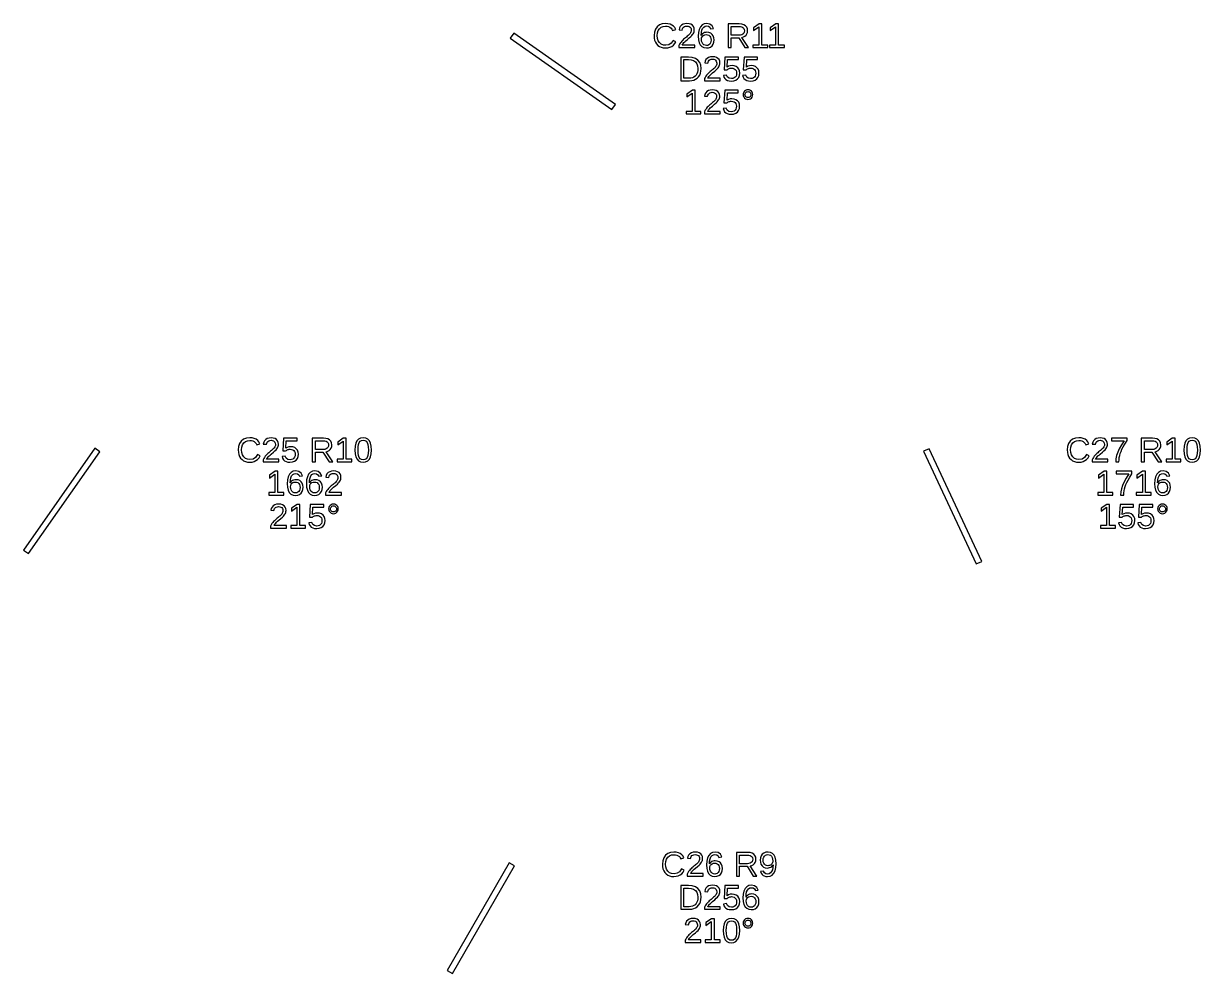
# Model space of a CAD drawing. Extents: x 195 to 2890, y 70 to 1529.
# Drawn here: x 2606.2 to 2890.1, y 873.6 to 1103 of the extents above; entities that cross this region are included whole.
import ezdxf

# ---------------------------------------------------------------- set-up
doc = ezdxf.new("R2010")
doc.units = 0
doc.layers.get('0').update_dxf_attribs({"linetype": 'CONTINUOUS'})

msp = doc.modelspace()

# ---------------------------------------------------------------- linework, layer by layer
for points in [[(2761.62, 1097.09), (2762.12, 1097.22), (2762.57, 1097.44), (2762.97, 1097.73), (2763.3, 1098.11), (2763.56, 1098.56), (2762.93, 1098.88), (2762.46, 1098.22), (2761.86, 1097.82), (2761.12, 1097.69), (2760.54, 1097.76), (2760.04, 1097.97), (2759.63, 1098.33), (2759.32, 1098.8), (2759.14, 1099.37), (2759.08, 1100.02), (2759.14, 1100.68), (2759.31, 1101.24), (2759.61, 1101.7), (2760.01, 1102.04), (2760.5, 1102.25), (2761.09, 1102.32), (2761.47, 1102.29), (2761.82, 1102.2), (2762.13, 1102.05), (2762.4, 1101.85), (2762.62, 1101.59), (2762.78, 1101.29), (2763.51, 1101.53), (2763.28, 1101.96), (2762.98, 1102.31), (2762.61, 1102.59), (2762.17, 1102.79), (2761.66, 1102.91), (2761.08, 1102.95), (2760.27, 1102.86), (2759.58, 1102.6), (2759.03, 1102.17), (2758.62, 1101.59), (2758.37, 1100.87), (2758.29, 1100.02), (2758.32, 1099.44), (2758.43, 1098.91), (2758.62, 1098.44), (2758.87, 1098.03), (2759.2, 1097.68), (2759.58, 1097.41), (2760.03, 1097.21), (2760.53, 1097.09), (2761.08, 1097.05)], [(2768.1, 1097.75), (2765.11, 1097.75), (2765.21, 1097.95), (2765.34, 1098.14), (2765.51, 1098.35), (2765.71, 1098.56), (2765.96, 1098.79), (2766.25, 1099.04), (2766.76, 1099.46), (2767.14, 1099.8), (2767.4, 1100.06), (2767.59, 1100.28), (2767.74, 1100.5), (2767.86, 1100.72), (2767.94, 1100.94), (2767.99, 1101.16), (2768.01, 1101.38), (2767.96, 1101.84), (2767.8, 1102.23), (2767.54, 1102.54), (2767.19, 1102.77), (2766.74, 1102.9), (2766.21, 1102.95), (2765.72, 1102.9), (2765.28, 1102.77), (2764.92, 1102.54), (2764.63, 1102.24), (2764.44, 1101.88), (2764.33, 1101.45), (2765.08, 1101.38), (2765.15, 1101.66), (2765.26, 1101.9), (2765.44, 1102.09), (2765.66, 1102.23), (2765.92, 1102.32), (2766.21, 1102.35), (2766.51, 1102.32), (2766.77, 1102.23), (2766.98, 1102.09), (2767.13, 1101.89), (2767.22, 1101.65), (2767.26, 1101.35), (2767.24, 1101.13), (2767.18, 1100.92), (2767.09, 1100.73), (2766.98, 1100.55), (2766.84, 1100.37), (2766.67, 1100.2), (2766.49, 1100.03), (2766.3, 1099.86), (2766.09, 1099.69), (2765.87, 1099.52), (2765.66, 1099.34), (2765.44, 1099.15), (2765.22, 1098.94), (2765.01, 1098.72), (2764.81, 1098.49), (2764.62, 1098.23), (2764.45, 1097.95), (2764.3, 1097.65), (2764.3, 1097.13), (2768.1, 1097.13)], [(2771.47, 1097.11), (2771.92, 1097.28), (2772.29, 1097.57), (2772.57, 1097.97), (2772.73, 1098.44), (2772.79, 1099.01), (2772.73, 1099.53), (2772.58, 1099.97), (2772.32, 1100.34), (2771.97, 1100.62), (2771.55, 1100.78), (2771.06, 1100.84), (2770.76, 1100.82), (2770.48, 1100.75), (2770.23, 1100.64), (2770.01, 1100.5), (2769.82, 1100.31), (2769.67, 1100.08), (2769.71, 1100.76), (2769.82, 1101.32), (2770.01, 1101.77), (2770.27, 1102.1), (2770.6, 1102.29), (2770.98, 1102.36), (2771.41, 1102.28), (2771.73, 1102.04), (2771.93, 1101.66), (2772.63, 1101.78), (2772.29, 1102.43), (2771.75, 1102.82), (2770.99, 1102.95), (2770.38, 1102.86), (2769.88, 1102.6), (2769.47, 1102.15), (2769.18, 1101.54), (2769, 1100.78), (2768.94, 1099.87), (2769, 1099.02), (2769.17, 1098.32), (2769.45, 1097.77), (2769.85, 1097.37), (2770.34, 1097.13), (2770.93, 1097.05)], [(2776.93, 1099.51), (2778.71, 1099.51), (2780.2, 1097.13), (2781.1, 1097.13), (2779.47, 1099.6), (2779.88, 1099.71), (2780.22, 1099.9), (2780.5, 1100.15), (2780.7, 1100.46), (2780.83, 1100.82), (2780.87, 1101.22), (2780.81, 1101.7), (2780.64, 1102.1), (2780.34, 1102.43), (2779.94, 1102.67), (2779.44, 1102.82), (2778.85, 1102.86), (2776.15, 1102.86), (2776.15, 1097.13), (2776.93, 1097.13)], [(2776.93, 1100.13), (2776.93, 1102.24), (2778.77, 1102.24), (2779.16, 1102.21), (2779.49, 1102.13), (2779.75, 1101.98), (2779.94, 1101.78), (2780.05, 1101.52), (2780.09, 1101.22), (2780.05, 1100.9), (2779.94, 1100.63), (2779.75, 1100.41), (2779.5, 1100.25), (2779.18, 1100.16), (2778.8, 1100.13)], [(2785.71, 1097.75), (2784.32, 1097.75), (2784.32, 1102.86), (2783.64, 1102.86), (2782.29, 1101.93), (2782.29, 1101.24), (2783.58, 1102.16), (2783.58, 1097.75), (2782.12, 1097.75), (2782.12, 1097.13), (2785.71, 1097.13)], [(2789.73, 1097.75), (2788.33, 1097.75), (2788.33, 1102.86), (2787.66, 1102.86), (2786.3, 1101.93), (2786.3, 1101.24), (2787.6, 1102.16), (2787.6, 1097.75), (2786.14, 1097.75), (2786.14, 1097.13), (2789.73, 1097.13)], [(2749, 1083.41), (2724.43, 1100.61), (2723.57, 1099.39), (2748.14, 1082.18)], [(2770.59, 1097.69), (2770.31, 1097.83), (2770.07, 1098.06), (2769.89, 1098.37), (2769.78, 1098.73), (2769.74, 1099.15), (2769.78, 1099.47), (2769.88, 1099.75), (2770.06, 1099.97), (2770.29, 1100.14), (2770.57, 1100.24), (2770.89, 1100.27), (2771.22, 1100.24), (2771.51, 1100.12), (2771.74, 1099.93), (2771.9, 1099.68), (2772.01, 1099.36), (2772.04, 1098.97), (2772.01, 1098.59), (2771.91, 1098.26), (2771.74, 1098), (2771.51, 1097.8), (2771.24, 1097.68), (2770.91, 1097.64)], [(2767.4, 1089.17), (2767.89, 1089.29), (2768.33, 1089.49), (2768.72, 1089.76), (2769.05, 1090.1), (2769.31, 1090.5), (2769.5, 1090.97), (2769.62, 1091.49), (2769.66, 1092.06), (2769.57, 1092.89), (2769.31, 1093.58), (2768.87, 1094.13), (2768.27, 1094.54), (2767.52, 1094.78), (2766.62, 1094.86), (2764.72, 1094.86), (2764.72, 1089.13), (2766.87, 1089.13)], [(2765.5, 1089.75), (2765.5, 1094.24), (2766.6, 1094.24), (2767.28, 1094.18), (2767.85, 1093.99), (2768.29, 1093.68), (2768.62, 1093.25), (2768.81, 1092.71), (2768.88, 1092.06), (2768.85, 1091.61), (2768.76, 1091.2), (2768.62, 1090.83), (2768.43, 1090.51), (2768.18, 1090.24), (2767.89, 1090.03), (2767.55, 1089.88), (2767.18, 1089.78), (2766.78, 1089.75)], [(2774.27, 1089.75), (2771.28, 1089.75), (2771.38, 1089.95), (2771.51, 1090.14), (2771.68, 1090.35), (2771.89, 1090.56), (2772.13, 1090.79), (2772.43, 1091.04), (2772.93, 1091.46), (2773.31, 1091.8), (2773.58, 1092.06), (2773.76, 1092.28), (2773.91, 1092.5), (2774.03, 1092.72), (2774.12, 1092.94), (2774.17, 1093.16), (2774.18, 1093.38), (2774.13, 1093.84), (2773.98, 1094.23), (2773.72, 1094.54), (2773.36, 1094.77), (2772.92, 1094.9), (2772.38, 1094.95), (2771.89, 1094.9), (2771.46, 1094.77), (2771.09, 1094.54), (2770.8, 1094.24), (2770.61, 1093.88), (2770.51, 1093.45), (2771.26, 1093.38), (2771.32, 1093.66), (2771.44, 1093.9), (2771.61, 1094.09), (2771.83, 1094.23), (2772.09, 1094.32), (2772.38, 1094.35), (2772.69, 1094.32), (2772.95, 1094.23), (2773.15, 1094.09), (2773.31, 1093.89), (2773.4, 1093.65), (2773.43, 1093.35), (2773.41, 1093.13), (2773.36, 1092.92), (2773.27, 1092.73), (2773.15, 1092.55), (2773.01, 1092.37), (2772.85, 1092.2), (2772.67, 1092.03), (2772.47, 1091.86), (2772.26, 1091.69), (2772.05, 1091.52), (2771.83, 1091.34), (2771.61, 1091.15), (2771.4, 1090.94), (2771.19, 1090.72), (2770.98, 1090.49), (2770.79, 1090.23), (2770.62, 1089.95), (2770.48, 1089.65), (2770.48, 1089.13), (2774.27, 1089.13)], [(2777.53, 1089.11), (2778.03, 1089.28), (2778.44, 1089.57), (2778.74, 1089.96), (2778.92, 1090.44), (2778.98, 1091), (2778.92, 1091.5), (2778.75, 1091.93), (2778.47, 1092.29), (2778.1, 1092.57), (2777.65, 1092.73), (2777.12, 1092.79), (2776.68, 1092.75), (2776.28, 1092.63), (2775.94, 1092.42), (2776.05, 1094.24), (2778.64, 1094.24), (2778.64, 1094.86), (2775.38, 1094.86), (2775.19, 1091.78), (2775.91, 1091.78), (2776.08, 1091.92), (2776.25, 1092.02), (2776.42, 1092.1), (2776.6, 1092.15), (2776.78, 1092.18), (2776.97, 1092.19), (2777.33, 1092.15), (2777.63, 1092.04), (2777.88, 1091.86), (2778.07, 1091.61), (2778.18, 1091.32), (2778.22, 1090.98), (2778.18, 1090.6), (2778.07, 1090.27), (2777.88, 1090), (2777.63, 1089.81), (2777.32, 1089.69), (2776.96, 1089.65), (2776.4, 1089.74), (2776, 1090.03), (2775.77, 1090.5), (2775.03, 1090.41), (2775.15, 1090.01), (2775.36, 1089.67), (2775.65, 1089.4), (2776.01, 1089.21), (2776.44, 1089.09), (2776.94, 1089.05)], [(2782.17, 1089.11), (2782.67, 1089.28), (2783.07, 1089.57), (2783.37, 1089.96), (2783.55, 1090.44), (2783.61, 1091), (2783.55, 1091.5), (2783.39, 1091.93), (2783.11, 1092.29), (2782.74, 1092.57), (2782.29, 1092.73), (2781.76, 1092.79), (2781.31, 1092.75), (2780.92, 1092.63), (2780.58, 1092.42), (2780.69, 1094.24), (2783.28, 1094.24), (2783.28, 1094.86), (2780.02, 1094.86), (2779.83, 1091.78), (2780.54, 1091.78), (2780.71, 1091.92), (2780.88, 1092.02), (2781.06, 1092.1), (2781.23, 1092.15), (2781.42, 1092.18), (2781.61, 1092.19), (2781.96, 1092.15), (2782.26, 1092.04), (2782.51, 1091.86), (2782.7, 1091.61), (2782.81, 1091.32), (2782.85, 1090.98), (2782.81, 1090.6), (2782.7, 1090.27), (2782.52, 1090), (2782.27, 1089.81), (2781.96, 1089.69), (2781.59, 1089.65), (2781.03, 1089.74), (2780.64, 1090.03), (2780.4, 1090.5), (2779.66, 1090.41), (2779.79, 1090.01), (2779.99, 1089.67), (2780.28, 1089.4), (2780.65, 1089.21), (2781.08, 1089.09), (2781.58, 1089.05)], [(2769.61, 1081.75), (2768.21, 1081.75), (2768.21, 1086.86), (2767.54, 1086.86), (2766.18, 1085.93), (2766.18, 1085.24), (2767.48, 1086.16), (2767.48, 1081.75), (2766.02, 1081.75), (2766.02, 1081.13), (2769.61, 1081.13)], [(2774.23, 1081.75), (2771.24, 1081.75), (2771.34, 1081.95), (2771.47, 1082.14), (2771.64, 1082.35), (2771.85, 1082.56), (2772.09, 1082.79), (2772.38, 1083.04), (2772.89, 1083.46), (2773.27, 1083.8), (2773.54, 1084.06), (2773.72, 1084.28), (2773.87, 1084.5), (2773.99, 1084.72), (2774.07, 1084.94), (2774.13, 1085.16), (2774.14, 1085.38), (2774.09, 1085.84), (2773.94, 1086.23), (2773.68, 1086.54), (2773.32, 1086.77), (2772.88, 1086.9), (2772.34, 1086.95), (2771.85, 1086.9), (2771.42, 1086.77), (2771.05, 1086.54), (2770.76, 1086.24), (2770.57, 1085.88), (2770.47, 1085.45), (2771.22, 1085.38), (2771.28, 1085.66), (2771.4, 1085.9), (2771.57, 1086.09), (2771.79, 1086.23), (2772.05, 1086.32), (2772.34, 1086.35), (2772.65, 1086.32), (2772.9, 1086.23), (2773.11, 1086.09), (2773.27, 1085.89), (2773.36, 1085.65), (2773.39, 1085.35), (2773.37, 1085.13), (2773.32, 1084.92), (2773.23, 1084.73), (2773.11, 1084.55), (2772.97, 1084.37), (2772.81, 1084.2), (2772.63, 1084.03), (2772.43, 1083.86), (2772.22, 1083.69), (2772.01, 1083.52), (2771.79, 1083.34), (2771.57, 1083.15), (2771.35, 1082.94), (2771.14, 1082.72), (2770.94, 1082.49), (2770.75, 1082.23), (2770.58, 1081.95), (2770.44, 1081.65), (2770.44, 1081.13), (2774.23, 1081.13)], [(2777.49, 1081.11), (2777.99, 1081.28), (2778.4, 1081.57), (2778.7, 1081.96), (2778.88, 1082.44), (2778.94, 1083), (2778.88, 1083.5), (2778.71, 1083.93), (2778.43, 1084.29), (2778.06, 1084.57), (2777.61, 1084.73), (2777.08, 1084.79), (2776.64, 1084.75), (2776.24, 1084.63), (2775.9, 1084.42), (2776.01, 1086.24), (2778.6, 1086.24), (2778.6, 1086.86), (2775.34, 1086.86), (2775.15, 1083.78), (2775.87, 1083.78), (2776.04, 1083.92), (2776.21, 1084.02), (2776.38, 1084.1), (2776.56, 1084.15), (2776.74, 1084.18), (2776.93, 1084.19), (2777.29, 1084.15), (2777.59, 1084.04), (2777.84, 1083.86), (2778.03, 1083.61), (2778.14, 1083.32), (2778.17, 1082.98), (2778.14, 1082.6), (2778.03, 1082.27), (2777.84, 1082), (2777.59, 1081.81), (2777.28, 1081.69), (2776.92, 1081.65), (2776.36, 1081.74), (2775.96, 1082.03), (2775.73, 1082.5), (2774.98, 1082.41), (2775.11, 1082.01), (2775.32, 1081.67), (2775.61, 1081.4), (2775.97, 1081.21), (2776.4, 1081.09), (2776.9, 1081.05)], [(2781.25, 1084.67), (2781.53, 1084.78), (2781.77, 1084.97), (2781.96, 1085.21), (2782.08, 1085.48), (2782.12, 1085.79), (2782.08, 1086.1), (2781.97, 1086.37), (2781.78, 1086.61), (2781.53, 1086.8), (2781.26, 1086.91), (2780.95, 1086.95), (2780.64, 1086.91), (2780.36, 1086.8), (2780.12, 1086.61), (2779.93, 1086.37), (2779.82, 1086.09), (2779.78, 1085.79), (2779.82, 1085.49), (2779.93, 1085.22), (2780.13, 1084.97), (2780.37, 1084.78), (2780.64, 1084.67), (2780.95, 1084.63)], [(2780.76, 1085.08), (2780.59, 1085.15), (2780.44, 1085.27), (2780.32, 1085.43), (2780.25, 1085.6), (2780.23, 1085.79), (2780.25, 1085.98), (2780.32, 1086.15), (2780.44, 1086.31), (2780.59, 1086.43), (2780.76, 1086.5), (2780.95, 1086.52), (2781.14, 1086.5), (2781.31, 1086.43), (2781.46, 1086.31), (2781.58, 1086.16), (2781.65, 1085.99), (2781.67, 1085.79), (2781.65, 1085.6), (2781.58, 1085.42), (2781.46, 1085.27), (2781.31, 1085.15), (2781.14, 1085.08), (2780.95, 1085.06)], [(2661.31, 997.093), (2661.81, 997.222), (2662.26, 997.437), (2662.66, 997.734), (2662.99, 998.109), (2663.26, 998.564), (2662.62, 998.881), (2662.15, 998.219), (2661.55, 997.821), (2660.81, 997.689), (2660.23, 997.76), (2659.73, 997.974), (2659.32, 998.33), (2659.01, 998.803), (2658.83, 999.368), (2658.77, 1000.02), (2658.83, 1000.68), (2659, 1001.24), (2659.3, 1001.7), (2659.7, 1002.04), (2660.19, 1002.25), (2660.78, 1002.32), (2661.16, 1002.29), (2661.51, 1002.2), (2661.83, 1002.05), (2662.09, 1001.85), (2662.31, 1001.59), (2662.47, 1001.29), (2663.2, 1001.53), (2662.97, 1001.96), (2662.67, 1002.31), (2662.3, 1002.59), (2661.86, 1002.79), (2661.35, 1002.91), (2660.77, 1002.95), (2659.96, 1002.86), (2659.28, 1002.6), (2658.72, 1002.17), (2658.31, 1001.59), (2658.06, 1000.87), (2657.98, 1000.02), (2658.02, 999.441), (2658.13, 998.913), (2658.31, 998.44), (2658.56, 998.028), (2658.89, 997.685), (2659.27, 997.41), (2659.72, 997.21), (2660.22, 997.09), (2660.77, 997.05)], [(2667.79, 997.754), (2664.8, 997.754), (2664.9, 997.946), (2665.03, 998.144), (2665.2, 998.346), (2665.4, 998.559), (2665.65, 998.789), (2665.94, 999.036), (2666.45, 999.457), (2666.83, 999.797), (2667.09, 1000.06), (2667.28, 1000.28), (2667.43, 1000.5), (2667.55, 1000.72), (2667.63, 1000.94), (2667.68, 1001.16), (2667.7, 1001.38), (2667.65, 1001.84), (2667.49, 1002.23), (2667.23, 1002.54), (2666.88, 1002.77), (2666.43, 1002.9), (2665.9, 1002.95), (2665.41, 1002.9), (2664.98, 1002.77), (2664.61, 1002.54), (2664.32, 1002.24), (2664.13, 1001.88), (2664.02, 1001.45), (2664.77, 1001.38), (2664.84, 1001.66), (2664.96, 1001.9), (2665.13, 1002.09), (2665.35, 1002.23), (2665.61, 1002.32), (2665.9, 1002.35), (2666.2, 1002.32), (2666.46, 1002.23), (2666.67, 1002.09), (2666.82, 1001.89), (2666.92, 1001.65), (2666.95, 1001.35), (2666.93, 1001.13), (2666.87, 1000.92), (2666.79, 1000.73), (2666.67, 1000.55), (2666.53, 1000.37), (2666.36, 1000.2), (2666.18, 1000.03), (2665.99, 999.863), (2665.78, 999.695), (2665.56, 999.522), (2665.35, 999.34), (2665.13, 999.148), (2664.91, 998.943), (2664.7, 998.724), (2664.5, 998.488), (2664.31, 998.233), (2664.14, 997.953), (2663.99, 997.648), (2663.99, 997.132), (2667.79, 997.132)], [(2671.05, 997.108), (2671.55, 997.282), (2671.95, 997.571), (2672.25, 997.961), (2672.43, 998.437), (2672.49, 998.999), (2672.44, 999.497), (2672.27, 999.929), (2671.99, 1000.29), (2671.62, 1000.57), (2671.17, 1000.73), (2670.64, 1000.79), (2670.19, 1000.75), (2669.8, 1000.63), (2669.46, 1000.42), (2669.57, 1002.24), (2672.16, 1002.24), (2672.16, 1002.86), (2668.9, 1002.86), (2668.71, 999.78), (2669.42, 999.78), (2669.6, 999.915), (2669.77, 1000.02), (2669.94, 1000.1), (2670.11, 1000.15), (2670.3, 1000.18), (2670.49, 1000.19), (2670.84, 1000.15), (2671.15, 1000.04), (2671.4, 999.858), (2671.58, 999.612), (2671.69, 999.321), (2671.73, 998.983), (2671.69, 998.597), (2671.58, 998.271), (2671.4, 998.004), (2671.15, 997.806), (2670.84, 997.688), (2670.47, 997.648), (2669.91, 997.743), (2669.52, 998.026), (2669.28, 998.499), (2668.54, 998.413), (2668.67, 998.006), (2668.88, 997.668), (2669.16, 997.4), (2669.53, 997.206), (2669.96, 997.089), (2670.46, 997.05)], [(2676.62, 999.512), (2678.4, 999.512), (2679.89, 997.132), (2680.79, 997.132), (2679.16, 999.601), (2679.57, 999.713), (2679.91, 999.896), (2680.19, 1000.15), (2680.4, 1000.46), (2680.52, 1000.82), (2680.56, 1001.22), (2680.5, 1001.7), (2680.33, 1002.1), (2680.03, 1002.43), (2679.63, 1002.67), (2679.14, 1002.82), (2678.54, 1002.86), (2675.84, 1002.86), (2675.84, 997.132), (2676.62, 997.132)], [(2685.4, 997.754), (2684.01, 997.754), (2684.01, 1002.86), (2683.33, 1002.86), (2681.98, 1001.93), (2681.98, 1001.24), (2683.27, 1002.16), (2683.27, 997.754), (2681.81, 997.754), (2681.81, 997.132), (2685.4, 997.132)], [(2688.72, 997.134), (2689.22, 997.387), (2689.61, 997.807), (2689.89, 998.387), (2690.06, 999.118), (2690.12, 1000), (2690.07, 1000.89), (2689.9, 1001.63), (2689.64, 1002.21), (2689.26, 1002.62), (2688.76, 1002.87), (2688.14, 1002.95), (2687.51, 1002.87), (2687, 1002.62), (2686.62, 1002.21), (2686.35, 1001.64), (2686.19, 1000.9), (2686.14, 1000), (2686.19, 999.114), (2686.36, 998.382), (2686.63, 997.803), (2687.02, 997.385), (2687.51, 997.134), (2688.12, 997.05)], [(2687.73, 997.711), (2687.41, 997.9), (2687.18, 998.214), (2687.01, 998.664), (2686.91, 999.259), (2686.88, 1000), (2686.91, 1000.76), (2687.01, 1001.36), (2687.17, 1001.81), (2687.41, 1002.11), (2687.73, 1002.29), (2688.14, 1002.36), (2688.54, 1002.29), (2688.86, 1002.11), (2689.09, 1001.8), (2689.25, 1001.35), (2689.34, 1000.75), (2689.37, 1000), (2689.34, 999.271), (2689.24, 998.68), (2689.07, 998.226), (2688.83, 997.905), (2688.52, 997.712), (2688.13, 997.648)], [(2861.31, 997.093), (2861.81, 997.222), (2862.26, 997.437), (2862.66, 997.734), (2862.99, 998.109), (2863.26, 998.564), (2862.62, 998.881), (2862.15, 998.219), (2861.55, 997.821), (2860.81, 997.689), (2860.23, 997.76), (2859.73, 997.974), (2859.32, 998.33), (2859.01, 998.803), (2858.83, 999.368), (2858.77, 1000.02), (2858.83, 1000.68), (2859, 1001.24), (2859.3, 1001.7), (2859.7, 1002.04), (2860.19, 1002.25), (2860.78, 1002.32), (2861.16, 1002.29), (2861.51, 1002.2), (2861.83, 1002.05), (2862.09, 1001.85), (2862.31, 1001.59), (2862.47, 1001.29), (2863.2, 1001.53), (2862.97, 1001.96), (2862.67, 1002.31), (2862.3, 1002.59), (2861.86, 1002.79), (2861.35, 1002.91), (2860.77, 1002.95), (2859.96, 1002.86), (2859.28, 1002.6), (2858.72, 1002.17), (2858.31, 1001.59), (2858.06, 1000.87), (2857.98, 1000.02), (2858.02, 999.441), (2858.13, 998.913), (2858.31, 998.44), (2858.56, 998.028), (2858.89, 997.685), (2859.27, 997.41), (2859.72, 997.21), (2860.22, 997.09), (2860.77, 997.05)], [(2867.79, 997.754), (2864.8, 997.754), (2864.9, 997.946), (2865.03, 998.144), (2865.2, 998.346), (2865.4, 998.559), (2865.65, 998.789), (2865.94, 999.036), (2866.45, 999.457), (2866.83, 999.797), (2867.09, 1000.06), (2867.28, 1000.28), (2867.43, 1000.5), (2867.55, 1000.72), (2867.63, 1000.94), (2867.68, 1001.16), (2867.7, 1001.38), (2867.65, 1001.84), (2867.49, 1002.23), (2867.23, 1002.54), (2866.88, 1002.77), (2866.43, 1002.9), (2865.9, 1002.95), (2865.41, 1002.9), (2864.98, 1002.77), (2864.61, 1002.54), (2864.32, 1002.24), (2864.13, 1001.88), (2864.02, 1001.45), (2864.77, 1001.38), (2864.84, 1001.66), (2864.96, 1001.9), (2865.13, 1002.09), (2865.35, 1002.23), (2865.61, 1002.32), (2865.9, 1002.35), (2866.2, 1002.32), (2866.46, 1002.23), (2866.67, 1002.09), (2866.82, 1001.89), (2866.92, 1001.65), (2866.95, 1001.35), (2866.93, 1001.13), (2866.87, 1000.92), (2866.79, 1000.73), (2866.67, 1000.55), (2866.53, 1000.37), (2866.36, 1000.2), (2866.18, 1000.03), (2865.99, 999.863), (2865.78, 999.695), (2865.56, 999.522), (2865.35, 999.34), (2865.13, 999.148), (2864.91, 998.943), (2864.7, 998.724), (2864.5, 998.488), (2864.31, 998.233), (2864.14, 997.953), (2863.99, 997.648), (2863.99, 997.132), (2867.79, 997.132)], [(2870.48, 997.655), (2870.54, 998.166), (2870.64, 998.665), (2870.78, 999.161), (2870.96, 999.662), (2871.18, 1000.17), (2871.48, 1000.74), (2871.89, 1001.44), (2872.42, 1002.27), (2872.42, 1002.86), (2868.63, 1002.86), (2868.63, 1002.24), (2871.72, 1002.24), (2871.06, 1001.23), (2870.54, 1000.3), (2870.16, 999.445), (2869.9, 998.648), (2869.74, 997.877), (2869.69, 997.132), (2870.46, 997.132)], [(2876.62, 999.512), (2878.4, 999.512), (2879.89, 997.132), (2880.79, 997.132), (2879.16, 999.601), (2879.57, 999.713), (2879.91, 999.896), (2880.19, 1000.15), (2880.4, 1000.46), (2880.52, 1000.82), (2880.56, 1001.22), (2880.5, 1001.7), (2880.33, 1002.1), (2880.03, 1002.43), (2879.63, 1002.67), (2879.14, 1002.82), (2878.54, 1002.86), (2875.84, 1002.86), (2875.84, 997.132), (2876.62, 997.132)], [(2885.4, 997.754), (2884.01, 997.754), (2884.01, 1002.86), (2883.33, 1002.86), (2881.98, 1001.93), (2881.98, 1001.24), (2883.27, 1002.16), (2883.27, 997.754), (2881.81, 997.754), (2881.81, 997.132), (2885.4, 997.132)], [(2888.72, 997.134), (2889.22, 997.387), (2889.61, 997.807), (2889.89, 998.387), (2890.06, 999.118), (2890.12, 1000), (2890.07, 1000.89), (2889.9, 1001.63), (2889.64, 1002.21), (2889.26, 1002.62), (2888.76, 1002.87), (2888.14, 1002.95), (2887.51, 1002.87), (2887, 1002.62), (2886.62, 1002.21), (2886.35, 1001.64), (2886.19, 1000.9), (2886.14, 1000), (2886.19, 999.114), (2886.36, 998.382), (2886.63, 997.803), (2887.02, 997.385), (2887.51, 997.134), (2888.12, 997.05)], [(2887.73, 997.711), (2887.41, 997.9), (2887.18, 998.214), (2887.01, 998.664), (2886.91, 999.259), (2886.88, 1000), (2886.91, 1000.76), (2887.01, 1001.36), (2887.17, 1001.81), (2887.41, 1002.11), (2887.73, 1002.29), (2888.14, 1002.36), (2888.54, 1002.29), (2888.86, 1002.11), (2889.09, 1001.8), (2889.25, 1001.35), (2889.34, 1000.75), (2889.37, 1000), (2889.34, 999.271), (2889.24, 998.68), (2889.07, 998.226), (2888.83, 997.905), (2888.52, 997.712), (2888.13, 997.648)], [(2624.61, 999.57), (2623.39, 1000.43), (2606.18, 975.856), (2607.41, 974.995)], [(2676.62, 1000.13), (2676.62, 1002.24), (2678.46, 1002.24), (2678.85, 1002.21), (2679.18, 1002.13), (2679.44, 1001.98), (2679.63, 1001.78), (2679.74, 1001.52), (2679.78, 1001.22), (2679.74, 1000.9), (2679.63, 1000.63), (2679.44, 1000.41), (2679.19, 1000.25), (2678.87, 1000.16), (2678.49, 1000.13)], [(2837.36, 973.128), (2824.68, 1000.32), (2823.32, 999.683), (2836, 972.494)], [(2876.62, 1000.13), (2876.62, 1002.24), (2878.46, 1002.24), (2878.85, 1002.21), (2879.18, 1002.13), (2879.44, 1001.98), (2879.63, 1001.78), (2879.74, 1001.52), (2879.78, 1001.22), (2879.74, 1000.9), (2879.63, 1000.63), (2879.44, 1000.41), (2879.19, 1000.25), (2878.87, 1000.16), (2878.49, 1000.13)], [(2668.96, 989.754), (2667.56, 989.754), (2667.56, 994.864), (2666.89, 994.864), (2665.53, 993.933), (2665.53, 993.241), (2666.83, 994.165), (2666.83, 989.754), (2665.37, 989.754), (2665.37, 989.132), (2668.96, 989.132)], [(2672.32, 989.108), (2672.77, 989.283), (2673.14, 989.575), (2673.41, 989.967), (2673.58, 990.445), (2673.63, 991.007), (2673.58, 991.528), (2673.43, 991.973), (2673.17, 992.342), (2672.82, 992.618), (2672.4, 992.783), (2671.91, 992.838), (2671.61, 992.817), (2671.33, 992.752), (2671.08, 992.645), (2670.86, 992.496), (2670.67, 992.309), (2670.52, 992.081), (2670.56, 992.761), (2670.67, 993.325), (2670.86, 993.772), (2671.12, 994.096), (2671.44, 994.291), (2671.83, 994.356), (2672.26, 994.278), (2672.57, 994.045), (2672.78, 993.656), (2673.47, 993.782), (2673.14, 994.431), (2672.6, 994.82), (2671.84, 994.95), (2671.23, 994.861), (2670.73, 994.595), (2670.32, 994.152), (2670.03, 993.544), (2669.85, 992.782), (2669.79, 991.866), (2669.85, 991.022), (2670.02, 990.323), (2670.3, 989.77), (2670.69, 989.37), (2671.19, 989.13), (2671.78, 989.05)], [(2676.95, 989.108), (2677.41, 989.283), (2677.78, 989.575), (2678.05, 989.967), (2678.21, 990.445), (2678.27, 991.007), (2678.22, 991.528), (2678.06, 991.973), (2677.8, 992.342), (2677.46, 992.618), (2677.04, 992.783), (2676.54, 992.838), (2676.24, 992.817), (2675.97, 992.752), (2675.71, 992.645), (2675.49, 992.496), (2675.3, 992.309), (2675.15, 992.081), (2675.19, 992.761), (2675.3, 993.325), (2675.5, 993.772), (2675.76, 994.096), (2676.08, 994.291), (2676.47, 994.356), (2676.89, 994.278), (2677.21, 994.045), (2677.41, 993.656), (2678.11, 993.782), (2677.78, 994.431), (2677.23, 994.82), (2676.47, 994.95), (2675.87, 994.861), (2675.36, 994.595), (2674.96, 994.152), (2674.66, 993.544), (2674.48, 992.782), (2674.42, 991.866), (2674.48, 991.022), (2674.65, 990.323), (2674.94, 989.77), (2675.33, 989.37), (2675.82, 989.13), (2676.42, 989.05)], [(2682.85, 989.754), (2679.86, 989.754), (2679.96, 989.946), (2680.09, 990.144), (2680.26, 990.346), (2680.46, 990.559), (2680.71, 990.789), (2681, 991.036), (2681.51, 991.457), (2681.89, 991.797), (2682.15, 992.057), (2682.34, 992.277), (2682.49, 992.496), (2682.61, 992.716), (2682.69, 992.936), (2682.74, 993.157), (2682.76, 993.379), (2682.71, 993.843), (2682.55, 994.23), (2682.29, 994.541), (2681.94, 994.768), (2681.5, 994.904), (2680.96, 994.95), (2680.47, 994.905), (2680.04, 994.769), (2679.67, 994.543), (2679.38, 994.24), (2679.19, 993.876), (2679.09, 993.448), (2679.83, 993.379), (2679.9, 993.663), (2680.02, 993.901), (2680.19, 994.093), (2680.41, 994.235), (2680.67, 994.319), (2680.96, 994.348), (2681.27, 994.319), (2681.52, 994.232), (2681.73, 994.087), (2681.88, 993.89), (2681.98, 993.646), (2682.01, 993.355), (2681.99, 993.13), (2681.94, 992.921), (2681.85, 992.728), (2681.73, 992.547), (2681.59, 992.37), (2681.43, 992.199), (2681.25, 992.031), (2681.05, 991.863), (2680.84, 991.695), (2680.63, 991.522), (2680.41, 991.34), (2680.19, 991.148), (2679.97, 990.943), (2679.76, 990.724), (2679.56, 990.488), (2679.37, 990.233), (2679.2, 989.953), (2679.05, 989.648), (2679.05, 989.132), (2682.85, 989.132)], [(2868.96, 989.754), (2867.56, 989.754), (2867.56, 994.864), (2866.89, 994.864), (2865.53, 993.933), (2865.53, 993.241), (2866.83, 994.165), (2866.83, 989.754), (2865.37, 989.754), (2865.37, 989.132), (2868.96, 989.132)], [(2871.64, 989.655), (2871.7, 990.166), (2871.8, 990.665), (2871.94, 991.161), (2872.12, 991.662), (2872.34, 992.167), (2872.64, 992.739), (2873.05, 993.44), (2873.58, 994.27), (2873.58, 994.864), (2869.79, 994.864), (2869.79, 994.242), (2872.87, 994.242), (2872.22, 993.228), (2871.7, 992.295), (2871.32, 991.445), (2871.06, 990.648), (2870.9, 989.877), (2870.85, 989.132), (2871.62, 989.132)], [(2878.23, 989.754), (2876.83, 989.754), (2876.83, 994.864), (2876.16, 994.864), (2874.8, 993.933), (2874.8, 993.241), (2876.1, 994.165), (2876.1, 989.754), (2874.63, 989.754), (2874.63, 989.132), (2878.23, 989.132)], [(2881.59, 989.108), (2882.04, 989.283), (2882.41, 989.575), (2882.68, 989.967), (2882.85, 990.445), (2882.9, 991.007), (2882.85, 991.528), (2882.7, 991.973), (2882.44, 992.342), (2882.09, 992.618), (2881.67, 992.783), (2881.18, 992.838), (2880.88, 992.817), (2880.6, 992.752), (2880.35, 992.645), (2880.12, 992.496), (2879.94, 992.309), (2879.79, 992.081), (2879.82, 992.761), (2879.94, 993.325), (2880.13, 993.772), (2880.39, 994.096), (2880.71, 994.291), (2881.1, 994.356), (2881.53, 994.278), (2881.84, 994.045), (2882.04, 993.656), (2882.74, 993.782), (2882.41, 994.431), (2881.87, 994.82), (2881.11, 994.95), (2880.5, 994.861), (2880, 994.595), (2879.59, 994.152), (2879.29, 993.544), (2879.12, 992.782), (2879.06, 991.866), (2879.11, 991.022), (2879.29, 990.323), (2879.57, 989.77), (2879.96, 989.37), (2880.46, 989.13), (2881.05, 989.05)], [(2671.44, 989.687), (2671.16, 989.828), (2670.92, 990.063), (2670.74, 990.372), (2670.63, 990.734), (2670.59, 991.15), (2670.63, 991.474), (2670.73, 991.749), (2670.91, 991.974), (2671.14, 992.14), (2671.41, 992.239), (2671.73, 992.273), (2672.07, 992.235), (2672.35, 992.122), (2672.58, 991.935), (2672.75, 991.678), (2672.86, 991.358), (2672.89, 990.975), (2672.86, 990.589), (2672.76, 990.263), (2672.59, 989.996), (2672.36, 989.798), (2672.09, 989.68), (2671.76, 989.64)], [(2676.07, 989.687), (2675.79, 989.828), (2675.55, 990.063), (2675.37, 990.372), (2675.26, 990.734), (2675.22, 991.15), (2675.26, 991.474), (2675.36, 991.749), (2675.54, 991.974), (2675.77, 992.14), (2676.05, 992.239), (2676.37, 992.273), (2676.7, 992.235), (2676.99, 992.122), (2677.22, 991.935), (2677.39, 991.678), (2677.49, 991.358), (2677.52, 990.975), (2677.49, 990.589), (2677.39, 990.263), (2677.22, 989.996), (2677, 989.798), (2676.72, 989.68), (2676.39, 989.64)], [(2880.71, 989.687), (2880.43, 989.828), (2880.19, 990.063), (2880, 990.372), (2879.9, 990.734), (2879.86, 991.15), (2879.89, 991.474), (2880, 991.749), (2880.17, 991.974), (2880.41, 992.14), (2880.68, 992.239), (2881, 992.273), (2881.34, 992.235), (2881.62, 992.122), (2881.85, 991.935), (2882.02, 991.678), (2882.12, 991.358), (2882.16, 990.975), (2882.12, 990.589), (2882.02, 990.263), (2881.86, 989.996), (2881.63, 989.798), (2881.35, 989.68), (2881.03, 989.64)], [(2669.6, 981.754), (2666.61, 981.754), (2666.71, 981.946), (2666.84, 982.144), (2667.01, 982.346), (2667.21, 982.559), (2667.46, 982.789), (2667.75, 983.036), (2668.26, 983.457), (2668.64, 983.797), (2668.9, 984.057), (2669.09, 984.277), (2669.24, 984.496), (2669.36, 984.716), (2669.44, 984.936), (2669.49, 985.157), (2669.51, 985.379), (2669.46, 985.843), (2669.3, 986.23), (2669.04, 986.541), (2668.69, 986.768), (2668.24, 986.904), (2667.71, 986.95), (2667.21, 986.905), (2666.78, 986.769), (2666.42, 986.543), (2666.13, 986.24), (2665.93, 985.876), (2665.83, 985.448), (2666.58, 985.379), (2666.65, 985.663), (2666.76, 985.901), (2666.94, 986.093), (2667.16, 986.235), (2667.42, 986.319), (2667.71, 986.348), (2668.01, 986.319), (2668.27, 986.232), (2668.48, 986.087), (2668.63, 985.89), (2668.72, 985.646), (2668.75, 985.355), (2668.74, 985.13), (2668.68, 984.921), (2668.59, 984.728), (2668.48, 984.547), (2668.34, 984.37), (2668.17, 984.199), (2667.99, 984.031), (2667.8, 983.863), (2667.59, 983.695), (2667.37, 983.522), (2667.16, 983.34), (2666.94, 983.148), (2666.72, 982.943), (2666.51, 982.724), (2666.31, 982.488), (2666.12, 982.233), (2665.95, 981.953), (2665.8, 981.648), (2665.8, 981.132), (2669.6, 981.132)], [(2674.24, 981.754), (2672.85, 981.754), (2672.85, 986.864), (2672.17, 986.864), (2670.82, 985.933), (2670.82, 985.241), (2672.11, 986.165), (2672.11, 981.754), (2670.65, 981.754), (2670.65, 981.132), (2674.24, 981.132)], [(2677.49, 981.108), (2677.99, 981.282), (2678.4, 981.571), (2678.7, 981.961), (2678.88, 982.437), (2678.94, 982.999), (2678.88, 983.497), (2678.71, 983.929), (2678.43, 984.293), (2678.06, 984.569), (2677.61, 984.734), (2677.08, 984.789), (2676.64, 984.749), (2676.24, 984.627), (2675.9, 984.423), (2676.01, 986.242), (2678.6, 986.242), (2678.6, 986.864), (2675.34, 986.864), (2675.15, 983.78), (2675.87, 983.78), (2676.04, 983.915), (2676.21, 984.021), (2676.38, 984.098), (2676.56, 984.15), (2676.74, 984.181), (2676.93, 984.191), (2677.29, 984.154), (2677.59, 984.043), (2677.84, 983.858), (2678.03, 983.612), (2678.14, 983.321), (2678.17, 982.983), (2678.14, 982.597), (2678.03, 982.271), (2677.84, 982.004), (2677.59, 981.806), (2677.28, 981.688), (2676.92, 981.648), (2676.36, 981.743), (2675.96, 982.026), (2675.73, 982.499), (2674.98, 982.413), (2675.11, 982.006), (2675.32, 981.668), (2675.61, 981.4), (2675.97, 981.206), (2676.4, 981.089), (2676.9, 981.05)], [(2681.25, 984.668), (2681.53, 984.781), (2681.77, 984.968), (2681.96, 985.21), (2682.08, 985.484), (2682.12, 985.79), (2682.08, 986.097), (2681.97, 986.371), (2681.78, 986.612), (2681.53, 986.8), (2681.26, 986.912), (2680.95, 986.95), (2680.64, 986.912), (2680.36, 986.798), (2680.12, 986.608), (2679.93, 986.365), (2679.82, 986.093), (2679.78, 985.79), (2679.82, 985.488), (2679.93, 985.215), (2680.13, 984.972), (2680.37, 984.783), (2680.64, 984.669), (2680.95, 984.631)], [(2680.76, 985.082), (2680.59, 985.154), (2680.44, 985.274), (2680.32, 985.427), (2680.25, 985.599), (2680.23, 985.79), (2680.25, 985.981), (2680.32, 986.154), (2680.44, 986.307), (2680.59, 986.427), (2680.76, 986.499), (2680.95, 986.523), (2681.14, 986.499), (2681.31, 986.429), (2681.46, 986.311), (2681.58, 986.159), (2681.65, 985.986), (2681.67, 985.79), (2681.65, 985.597), (2681.58, 985.424), (2681.46, 985.271), (2681.31, 985.153), (2681.14, 985.082), (2680.95, 985.058)], [(2869.61, 981.754), (2868.21, 981.754), (2868.21, 986.864), (2867.54, 986.864), (2866.18, 985.933), (2866.18, 985.241), (2867.48, 986.165), (2867.48, 981.754), (2866.02, 981.754), (2866.02, 981.132), (2869.61, 981.132)], [(2872.86, 981.108), (2873.36, 981.282), (2873.76, 981.571), (2874.06, 981.961), (2874.24, 982.437), (2874.3, 982.999), (2874.25, 983.497), (2874.08, 983.929), (2873.8, 984.293), (2873.43, 984.569), (2872.98, 984.734), (2872.45, 984.789), (2872, 984.749), (2871.61, 984.627), (2871.27, 984.423), (2871.38, 986.242), (2873.97, 986.242), (2873.97, 986.864), (2870.71, 986.864), (2870.52, 983.78), (2871.23, 983.78), (2871.4, 983.915), (2871.57, 984.021), (2871.75, 984.098), (2871.92, 984.15), (2872.11, 984.181), (2872.3, 984.191), (2872.65, 984.154), (2872.95, 984.043), (2873.2, 983.858), (2873.39, 983.612), (2873.5, 983.321), (2873.54, 982.983), (2873.5, 982.597), (2873.39, 982.271), (2873.21, 982.004), (2872.96, 981.806), (2872.65, 981.688), (2872.28, 981.648), (2871.72, 981.743), (2871.33, 982.026), (2871.09, 982.499), (2870.35, 982.413), (2870.48, 982.006), (2870.68, 981.668), (2870.97, 981.4), (2871.34, 981.206), (2871.77, 981.089), (2872.27, 981.05)], [(2877.49, 981.108), (2877.99, 981.282), (2878.4, 981.571), (2878.7, 981.961), (2878.88, 982.437), (2878.94, 982.999), (2878.88, 983.497), (2878.71, 983.929), (2878.43, 984.293), (2878.06, 984.569), (2877.61, 984.734), (2877.08, 984.789), (2876.64, 984.749), (2876.24, 984.627), (2875.9, 984.423), (2876.01, 986.242), (2878.6, 986.242), (2878.6, 986.864), (2875.34, 986.864), (2875.15, 983.78), (2875.87, 983.78), (2876.04, 983.915), (2876.21, 984.021), (2876.38, 984.098), (2876.56, 984.15), (2876.74, 984.181), (2876.93, 984.191), (2877.29, 984.154), (2877.59, 984.043), (2877.84, 983.858), (2878.03, 983.612), (2878.14, 983.321), (2878.17, 982.983), (2878.14, 982.597), (2878.03, 982.271), (2877.84, 982.004), (2877.59, 981.806), (2877.28, 981.688), (2876.92, 981.648), (2876.36, 981.743), (2875.96, 982.026), (2875.73, 982.499), (2874.98, 982.413), (2875.11, 982.006), (2875.32, 981.668), (2875.61, 981.4), (2875.97, 981.206), (2876.4, 981.089), (2876.9, 981.05)], [(2881.25, 984.668), (2881.53, 984.781), (2881.77, 984.968), (2881.96, 985.21), (2882.08, 985.484), (2882.12, 985.79), (2882.08, 986.097), (2881.97, 986.371), (2881.78, 986.612), (2881.53, 986.8), (2881.26, 986.912), (2880.95, 986.95), (2880.64, 986.912), (2880.36, 986.798), (2880.12, 986.608), (2879.93, 986.365), (2879.82, 986.093), (2879.78, 985.79), (2879.82, 985.488), (2879.93, 985.215), (2880.13, 984.972), (2880.37, 984.783), (2880.64, 984.669), (2880.95, 984.631)], [(2880.76, 985.082), (2880.59, 985.154), (2880.44, 985.274), (2880.32, 985.427), (2880.25, 985.599), (2880.23, 985.79), (2880.25, 985.981), (2880.32, 986.154), (2880.44, 986.307), (2880.59, 986.427), (2880.76, 986.499), (2880.95, 986.523), (2881.14, 986.499), (2881.31, 986.429), (2881.46, 986.311), (2881.58, 986.159), (2881.65, 985.986), (2881.67, 985.79), (2881.65, 985.597), (2881.58, 985.424), (2881.46, 985.271), (2881.31, 985.153), (2881.14, 985.082), (2880.95, 985.058)], [(2763.63, 897.093), (2764.13, 897.222), (2764.58, 897.437), (2764.97, 897.734), (2765.3, 898.109), (2765.57, 898.564), (2764.94, 898.881), (2764.47, 898.219), (2763.86, 897.821), (2763.13, 897.689), (2762.54, 897.76), (2762.05, 897.974), (2761.64, 898.33), (2761.33, 898.803), (2761.15, 899.368), (2761.08, 900.024), (2761.14, 900.685), (2761.32, 901.244), (2761.61, 901.703), (2762.01, 902.043), (2762.51, 902.247), (2763.09, 902.315), (2763.48, 902.286), (2763.83, 902.198), (2764.14, 902.051), (2764.41, 901.848), (2764.62, 901.593), (2764.78, 901.286), (2765.52, 901.53), (2765.29, 901.961), (2764.99, 902.315), (2764.62, 902.592), (2764.17, 902.791), (2763.66, 902.91), (2763.09, 902.95), (2762.28, 902.863), (2761.59, 902.604), (2761.04, 902.173), (2760.62, 901.589), (2760.38, 900.873), (2760.3, 900.024), (2760.33, 899.441), (2760.44, 898.913), (2760.63, 898.44), (2760.88, 898.028), (2761.2, 897.685), (2761.59, 897.41), (2762.04, 897.21), (2762.54, 897.09), (2763.09, 897.05)], [(2770.11, 897.754), (2767.12, 897.754), (2767.21, 897.946), (2767.35, 898.144), (2767.51, 898.346), (2767.72, 898.559), (2767.97, 898.789), (2768.26, 899.036), (2768.76, 899.457), (2769.15, 899.797), (2769.41, 900.057), (2769.59, 900.277), (2769.75, 900.496), (2769.86, 900.716), (2769.95, 900.936), (2770, 901.157), (2770.02, 901.379), (2769.96, 901.843), (2769.81, 902.23), (2769.55, 902.541), (2769.2, 902.768), (2768.75, 902.904), (2768.22, 902.95), (2767.72, 902.905), (2767.29, 902.769), (2766.93, 902.543), (2766.64, 902.24), (2766.44, 901.876), (2766.34, 901.448), (2767.09, 901.379), (2767.15, 901.663), (2767.27, 901.901), (2767.45, 902.093), (2767.67, 902.235), (2767.92, 902.319), (2768.22, 902.348), (2768.52, 902.319), (2768.78, 902.232), (2768.99, 902.087), (2769.14, 901.89), (2769.23, 901.646), (2769.26, 901.355), (2769.25, 901.13), (2769.19, 900.921), (2769.1, 900.728), (2768.98, 900.547), (2768.84, 900.37), (2768.68, 900.199), (2768.5, 900.031), (2768.31, 899.863), (2768.1, 899.695), (2767.88, 899.522), (2767.66, 899.34), (2767.44, 899.148), (2767.23, 898.943), (2767.02, 898.724), (2766.82, 898.488), (2766.63, 898.233), (2766.46, 897.953), (2766.31, 897.648), (2766.31, 897.132), (2770.11, 897.132)], [(2773.48, 897.108), (2773.93, 897.283), (2774.3, 897.575), (2774.57, 897.967), (2774.74, 898.445), (2774.79, 899.007), (2774.74, 899.528), (2774.59, 899.973), (2774.33, 900.342), (2773.98, 900.618), (2773.56, 900.783), (2773.07, 900.838), (2772.77, 900.817), (2772.49, 900.752), (2772.24, 900.645), (2772.01, 900.496), (2771.83, 900.309), (2771.68, 900.081), (2771.71, 900.761), (2771.83, 901.325), (2772.02, 901.772), (2772.28, 902.096), (2772.6, 902.291), (2772.99, 902.356), (2773.42, 902.278), (2773.73, 902.045), (2773.93, 901.656), (2774.63, 901.782), (2774.3, 902.431), (2773.76, 902.82), (2773, 902.95), (2772.39, 902.861), (2771.89, 902.595), (2771.48, 902.152), (2771.19, 901.544), (2771.01, 900.782), (2770.95, 899.866), (2771.01, 899.022), (2771.18, 898.323), (2771.46, 897.77), (2771.85, 897.37), (2772.35, 897.13), (2772.94, 897.05)], [(2786.27, 897.138), (2786.78, 897.403), (2787.19, 897.844), (2787.49, 898.448), (2787.67, 899.205), (2787.73, 900.114), (2787.68, 900.981), (2787.51, 901.691), (2787.24, 902.242), (2786.86, 902.635), (2786.38, 902.871), (2785.79, 902.95), (2785.24, 902.893), (2784.77, 902.721), (2784.39, 902.435), (2784.11, 902.049), (2783.94, 901.578), (2783.88, 901.021), (2783.94, 900.476), (2784.09, 900.009), (2784.35, 899.617), (2784.69, 899.324), (2785.1, 899.147), (2785.58, 899.089), (2785.89, 899.113), (2786.18, 899.187), (2786.45, 899.31), (2786.69, 899.474), (2786.87, 899.67), (2787.01, 899.898), (2786.96, 899.23), (2786.84, 898.672), (2786.65, 898.226), (2786.38, 897.901), (2786.06, 897.705), (2785.67, 897.64), (2785.23, 897.72), (2784.91, 897.958), (2784.7, 898.356), (2784, 898.246), (2784.14, 897.865), (2784.34, 897.56), (2784.58, 897.333), (2784.88, 897.176), (2785.24, 897.082), (2785.66, 897.05)], [(2724.65, 899.625), (2723.35, 900.375), (2708.35, 874.394), (2709.65, 873.644)], [(2772.6, 897.687), (2772.32, 897.828), (2772.08, 898.063), (2771.9, 898.372), (2771.79, 898.734), (2771.75, 899.15), (2771.78, 899.474), (2771.89, 899.749), (2772.07, 899.974), (2772.3, 900.14), (2772.57, 900.239), (2772.89, 900.273), (2773.23, 900.235), (2773.51, 900.122), (2773.74, 899.935), (2773.91, 899.678), (2774.01, 899.358), (2774.05, 898.975), (2774.02, 898.589), (2773.91, 898.263), (2773.75, 897.996), (2773.52, 897.798), (2773.24, 897.68), (2772.92, 897.64)], [(2778.94, 899.512), (2780.72, 899.512), (2782.21, 897.132), (2783.11, 897.132), (2781.48, 899.601), (2781.88, 899.713), (2782.23, 899.896), (2782.51, 900.151), (2782.71, 900.463), (2782.84, 900.821), (2782.88, 901.225), (2782.82, 901.702), (2782.64, 902.104), (2782.35, 902.431), (2781.95, 902.672), (2781.45, 902.816), (2780.86, 902.864), (2778.16, 902.864), (2778.16, 897.132), (2778.94, 897.132)], [(2778.94, 900.126), (2778.94, 902.242), (2780.78, 902.242), (2781.17, 902.213), (2781.5, 902.125), (2781.76, 901.979), (2781.95, 901.778), (2782.06, 901.524), (2782.1, 901.217), (2782.06, 900.898), (2781.95, 900.63), (2781.76, 900.413), (2781.51, 900.254), (2781.19, 900.158), (2780.81, 900.126)], [(2785.44, 899.707), (2785.16, 899.828), (2784.93, 900.03), (2784.76, 900.302), (2784.66, 900.633), (2784.63, 901.021), (2784.66, 901.403), (2784.76, 901.727), (2784.93, 901.996), (2785.16, 902.196), (2785.44, 902.316), (2785.77, 902.356), (2786.1, 902.309), (2786.38, 902.169), (2786.62, 901.935), (2786.79, 901.624), (2786.9, 901.253), (2786.94, 900.822), (2786.92, 900.605), (2786.87, 900.404), (2786.78, 900.22), (2786.66, 900.057), (2786.52, 899.92), (2786.35, 899.811), (2786.16, 899.731), (2785.97, 899.682), (2785.76, 899.666)], [(2767.4, 889.171), (2767.89, 889.289), (2768.33, 889.485), (2768.72, 889.756), (2769.05, 890.096), (2769.31, 890.505), (2769.5, 890.973), (2769.62, 891.49), (2769.66, 892.057), (2769.57, 892.886), (2769.31, 893.579), (2768.87, 894.134), (2768.27, 894.54), (2767.52, 894.783), (2766.62, 894.864), (2764.72, 894.864), (2764.72, 889.132), (2766.87, 889.132)], [(2774.27, 889.754), (2771.28, 889.754), (2771.38, 889.946), (2771.51, 890.144), (2771.68, 890.346), (2771.89, 890.559), (2772.13, 890.789), (2772.43, 891.036), (2772.93, 891.457), (2773.31, 891.797), (2773.58, 892.057), (2773.76, 892.277), (2773.91, 892.496), (2774.03, 892.716), (2774.12, 892.936), (2774.17, 893.157), (2774.18, 893.379), (2774.13, 893.843), (2773.98, 894.23), (2773.72, 894.541), (2773.36, 894.768), (2772.92, 894.904), (2772.38, 894.95), (2771.89, 894.905), (2771.46, 894.769), (2771.09, 894.543), (2770.8, 894.24), (2770.61, 893.876), (2770.51, 893.448), (2771.26, 893.379), (2771.32, 893.663), (2771.44, 893.901), (2771.61, 894.093), (2771.83, 894.235), (2772.09, 894.319), (2772.38, 894.348), (2772.69, 894.319), (2772.95, 894.232), (2773.15, 894.087), (2773.31, 893.89), (2773.4, 893.646), (2773.43, 893.355), (2773.41, 893.13), (2773.36, 892.921), (2773.27, 892.728), (2773.15, 892.547), (2773.01, 892.37), (2772.85, 892.199), (2772.67, 892.031), (2772.47, 891.863), (2772.26, 891.695), (2772.05, 891.522), (2771.83, 891.34), (2771.61, 891.148), (2771.4, 890.943), (2771.19, 890.724), (2770.98, 890.488), (2770.79, 890.233), (2770.62, 889.953), (2770.48, 889.648), (2770.48, 889.132), (2774.27, 889.132)], [(2777.53, 889.108), (2778.03, 889.282), (2778.44, 889.571), (2778.74, 889.961), (2778.92, 890.437), (2778.98, 890.999), (2778.92, 891.497), (2778.75, 891.929), (2778.47, 892.293), (2778.1, 892.569), (2777.65, 892.734), (2777.12, 892.789), (2776.68, 892.749), (2776.28, 892.627), (2775.94, 892.423), (2776.05, 894.242), (2778.64, 894.242), (2778.64, 894.864), (2775.38, 894.864), (2775.19, 891.78), (2775.91, 891.78), (2776.08, 891.915), (2776.25, 892.021), (2776.42, 892.098), (2776.6, 892.15), (2776.78, 892.181), (2776.97, 892.191), (2777.33, 892.154), (2777.63, 892.043), (2777.88, 891.858), (2778.07, 891.612), (2778.18, 891.321), (2778.22, 890.983), (2778.18, 890.597), (2778.07, 890.271), (2777.88, 890.004), (2777.63, 889.806), (2777.32, 889.688), (2776.96, 889.648), (2776.4, 889.743), (2776, 890.026), (2775.77, 890.499), (2775.03, 890.413), (2775.15, 890.006), (2775.36, 889.668), (2775.65, 889.4), (2776.01, 889.206), (2776.44, 889.089), (2776.94, 889.05)], [(2782.28, 889.108), (2782.73, 889.283), (2783.1, 889.575), (2783.38, 889.967), (2783.54, 890.445), (2783.59, 891.007), (2783.54, 891.528), (2783.39, 891.973), (2783.13, 892.342), (2782.78, 892.618), (2782.36, 892.783), (2781.87, 892.838), (2781.57, 892.817), (2781.29, 892.752), (2781.04, 892.645), (2780.82, 892.496), (2780.63, 892.309), (2780.48, 892.081), (2780.52, 892.761), (2780.63, 893.325), (2780.82, 893.772), (2781.08, 894.096), (2781.41, 894.291), (2781.79, 894.356), (2782.22, 894.278), (2782.54, 894.045), (2782.74, 893.656), (2783.44, 893.782), (2783.1, 894.431), (2782.56, 894.82), (2781.8, 894.95), (2781.19, 894.861), (2780.69, 894.595), (2780.28, 894.152), (2779.99, 893.544), (2779.81, 892.782), (2779.75, 891.866), (2779.81, 891.022), (2779.98, 890.323), (2780.26, 889.77), (2780.65, 889.37), (2781.15, 889.13), (2781.74, 889.05)], [(2765.5, 889.754), (2765.5, 894.242), (2766.6, 894.242), (2767.28, 894.18), (2767.85, 893.993), (2768.29, 893.682), (2768.62, 893.253), (2768.81, 892.711), (2768.88, 892.057), (2768.85, 891.606), (2768.76, 891.196), (2768.62, 890.828), (2768.43, 890.508), (2768.18, 890.242), (2767.89, 890.031), (2767.55, 889.877), (2767.18, 889.785), (2766.78, 889.754)], [(2781.4, 889.687), (2781.12, 889.828), (2780.88, 890.063), (2780.7, 890.372), (2780.59, 890.734), (2780.55, 891.15), (2780.59, 891.474), (2780.69, 891.749), (2780.87, 891.974), (2781.1, 892.14), (2781.37, 892.239), (2781.69, 892.273), (2782.03, 892.235), (2782.31, 892.122), (2782.54, 891.935), (2782.71, 891.678), (2782.82, 891.358), (2782.85, 890.975), (2782.82, 890.589), (2782.72, 890.263), (2782.55, 889.996), (2782.32, 889.798), (2782.05, 889.68), (2781.72, 889.64)], [(2769.6, 881.754), (2766.61, 881.754), (2766.71, 881.946), (2766.84, 882.144), (2767.01, 882.346), (2767.21, 882.559), (2767.46, 882.789), (2767.75, 883.036), (2768.26, 883.457), (2768.64, 883.797), (2768.9, 884.057), (2769.09, 884.277), (2769.24, 884.496), (2769.36, 884.716), (2769.44, 884.936), (2769.49, 885.157), (2769.51, 885.379), (2769.46, 885.843), (2769.3, 886.23), (2769.04, 886.541), (2768.69, 886.768), (2768.24, 886.904), (2767.71, 886.95), (2767.21, 886.905), (2766.78, 886.769), (2766.42, 886.543), (2766.13, 886.24), (2765.93, 885.876), (2765.83, 885.448), (2766.58, 885.379), (2766.65, 885.663), (2766.76, 885.901), (2766.94, 886.093), (2767.16, 886.235), (2767.42, 886.319), (2767.71, 886.348), (2768.01, 886.319), (2768.27, 886.232), (2768.48, 886.087), (2768.63, 885.89), (2768.72, 885.646), (2768.75, 885.355), (2768.74, 885.13), (2768.68, 884.921), (2768.59, 884.728), (2768.48, 884.547), (2768.34, 884.37), (2768.17, 884.199), (2767.99, 884.031), (2767.8, 883.863), (2767.59, 883.695), (2767.37, 883.522), (2767.16, 883.34), (2766.94, 883.148), (2766.72, 882.943), (2766.51, 882.724), (2766.31, 882.488), (2766.12, 882.233), (2765.95, 881.953), (2765.8, 881.648), (2765.8, 881.132), (2769.6, 881.132)], [(2774.24, 881.754), (2772.85, 881.754), (2772.85, 886.864), (2772.17, 886.864), (2770.82, 885.933), (2770.82, 885.241), (2772.11, 886.165), (2772.11, 881.754), (2770.65, 881.754), (2770.65, 881.132), (2774.24, 881.132)], [(2777.56, 881.134), (2778.06, 881.387), (2778.45, 881.807), (2778.73, 882.387), (2778.9, 883.118), (2778.96, 884), (2778.91, 884.894), (2778.75, 885.629), (2778.48, 886.205), (2778.1, 886.619), (2777.6, 886.867), (2776.98, 886.95), (2776.35, 886.868), (2775.84, 886.623), (2775.46, 886.213), (2775.19, 885.64), (2775.03, 884.902), (2774.98, 884), (2775.03, 883.114), (2775.2, 882.382), (2775.47, 881.803), (2775.86, 881.385), (2776.35, 881.134), (2776.96, 881.05)], [(2776.57, 881.711), (2776.25, 881.9), (2776.02, 882.214), (2775.85, 882.664), (2775.75, 883.259), (2775.72, 884), (2775.75, 884.759), (2775.85, 885.362), (2776.01, 885.806), (2776.25, 886.112), (2776.57, 886.295), (2776.98, 886.356), (2777.38, 886.294), (2777.7, 886.108), (2777.93, 885.798), (2778.09, 885.351), (2778.18, 884.751), (2778.22, 884), (2778.18, 883.271), (2778.08, 882.68), (2777.91, 882.226), (2777.68, 881.905), (2777.36, 881.712), (2776.97, 881.648)], [(2781.25, 884.668), (2781.53, 884.781), (2781.77, 884.968), (2781.96, 885.21), (2782.08, 885.484), (2782.12, 885.79), (2782.08, 886.097), (2781.97, 886.371), (2781.78, 886.612), (2781.53, 886.8), (2781.26, 886.912), (2780.95, 886.95), (2780.64, 886.912), (2780.36, 886.798), (2780.12, 886.608), (2779.93, 886.365), (2779.82, 886.093), (2779.78, 885.79), (2779.82, 885.488), (2779.93, 885.215), (2780.13, 884.972), (2780.37, 884.783), (2780.64, 884.669), (2780.95, 884.631)], [(2780.76, 885.082), (2780.59, 885.154), (2780.44, 885.274), (2780.32, 885.427), (2780.25, 885.599), (2780.23, 885.79), (2780.25, 885.981), (2780.32, 886.154), (2780.44, 886.307), (2780.59, 886.427), (2780.76, 886.499), (2780.95, 886.523), (2781.14, 886.499), (2781.31, 886.429), (2781.46, 886.311), (2781.58, 886.159), (2781.65, 885.986), (2781.67, 885.79), (2781.65, 885.597), (2781.58, 885.424), (2781.46, 885.271), (2781.31, 885.153), (2781.14, 885.082), (2780.95, 885.058)]]:
    msp.add_lwpolyline(points, close=True)

doc.saveas('drawing.dxf')
